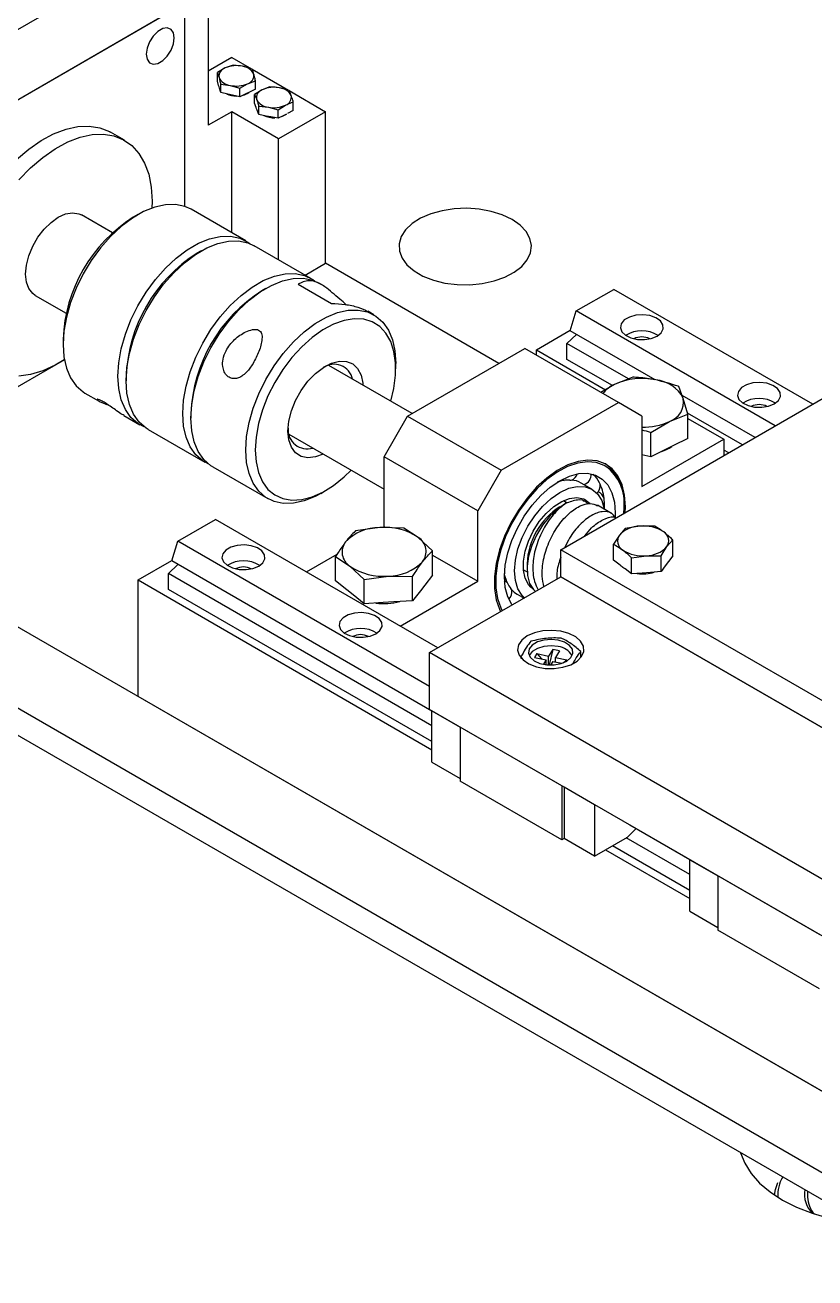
# Model space of a CAD drawing. Header units: millimetres. Extents: x 0 to 4412, y -498 to 1086.
# Drawn here: x 748.38 to 772.22, y 141.51 to 179.3 of the extents above; entities that cross this region are included whole.
import ezdxf

# ---------------------------------------------------------------- set-up
doc = ezdxf.new("R2010")
doc.units = ezdxf.units.MM
doc.header["$LTSCALE"] = 1.8

msp = doc.modelspace()

# ---------------------------------------------------------------- linework, layer by layer
at = {"color": 7, "linetype": 'Continuous', "lineweight": 30}
for p, q in [((744.0137, 176.7728), (753.9132, 182.4877)), ((753.9132, 182.4877), (753.9132, 176.282)), ((753.2061, 179.9565), (744.7208, 175.058)), ((753.2061, 173.8313), (753.2061, 179.9565)), ((752.6404, 179.6299), (745.2865, 175.3846)), ((753.2061, 173.8313), (753.2061, 179.3032)), ((754.6203, 178.323), (753.9132, 177.9148)), ((754.4243, 178.0094), (754.1868, 177.8725)), ((754.6618, 178.0974), (754.4243, 178.0094)), ((754.6203, 178.323), (755.2175, 177.9782)), ((754.9492, 178.0594), (754.6618, 178.0974)), ((755.2367, 177.9724), (754.9492, 178.0594)), ((754.1868, 177.6153), (754.1868, 177.8725)), ((755.0992, 177.5345), (755.3366, 177.6225)), ((755.2346, 177.9684), (756.3294, 177.3364)), ((755.3366, 177.3653), (755.3366, 177.6225)), ((754.2249, 177.4819), (754.1868, 177.6153)), ((754.2868, 177.2653), (754.2487, 177.3987)), ((754.2868, 177.2653), (754.2868, 177.5226)), ((754.2868, 177.5226), (754.5742, 177.4846)), ((754.5058, 177.2177), (754.2868, 177.2653)), ((754.5742, 177.4846), (754.8617, 177.3976)), ((754.8617, 177.3976), (755.0992, 177.5345)), ((754.8617, 177.1404), (754.8617, 177.3976)), ((755.1557, 177.2796), (755.0426, 177.2261)), ((755.0849, 177.2384), (755.1407, 177.2706)), ((755.3366, 177.3653), (755.1557, 177.2796)), ((755.5394, 177.3483), (755.31, 177.2059)), ((755.7689, 177.4417), (755.5394, 177.3483)), ((756.0604, 177.4104), (755.7689, 177.4417)), ((756.352, 177.3302), (756.0604, 177.4104)), ((756.3491, 177.325), (757.4487, 176.6902)), ((754.6427, 177.188), (754.5058, 177.2177)), ((754.8617, 177.1404), (754.6427, 177.188)), ((755.0426, 177.2261), (754.8617, 177.1404)), ((755.31, 176.9487), (755.31, 177.2059)), ((755.3573, 176.8164), (755.31, 176.9487)), ((756.0173, 176.7471), (756.2468, 176.8894)), ((756.2468, 176.8894), (756.4762, 176.9829)), ((756.4762, 176.7256), (756.4762, 176.9829)), ((754.6203, 176.6902), (753.9132, 176.282)), ((754.6203, 173.0373), (754.6203, 176.6902)), ((756.0345, 175.8738), (754.6203, 176.6902)), ((755.4342, 176.6014), (755.3869, 176.7337)), ((755.4342, 176.6014), (755.4342, 176.8586)), ((755.4342, 176.8586), (755.7258, 176.8273)), ((755.6564, 176.5589), (755.4342, 176.6014)), ((755.7952, 176.5323), (755.6564, 176.5589)), ((755.7258, 176.8273), (756.0173, 176.7471)), ((756.0173, 176.4898), (755.7952, 176.5323)), ((756.0173, 176.4898), (756.0173, 176.7471)), ((756.1922, 176.5797), (756.0173, 176.4898)), ((757.4487, 176.6902), (756.0345, 175.8738)), ((756.2701, 176.6197), (756.1922, 176.5797)), ((756.2163, 176.5853), (756.2714, 176.6171)), ((756.4762, 176.7256), (756.3014, 176.6358)), ((757.4487, 172.1176), (757.4487, 176.6902)), ((751.3876, 175.8273), (750.9633, 176.0722)), ((756.0345, 172.2209), (756.0345, 175.8738)), ((752.2161, 173.9959), (752.2104, 173.7846)), ((751.0236, 173.0352), (750.0877, 173.5756)), ((751.7915, 173.5879), (751.6501, 173.5063)), ((755.0487, 172.79), (753.3918, 173.7465)), ((753.695, 172.489), (753.5717, 172.4178)), ((757.0037, 171.6614), (755.2953, 172.6477)), ((724.9218, 172.1172), (809.6332, 123.2143)), ((756.8312, 171.761), (757.4487, 172.1176)), ((762.6803, 169.0974), (757.4487, 172.1176)), ((724.9218, 171.3006), (809.7746, 122.3161)), ((755.65, 171.3604), (755.5268, 171.2892)), ((756.6235, 171.4844), (757.6291, 170.9039)), ((757.3268, 171.4749), (757.2503, 171.5191)), ((765.0148, 170.6787), (766.1462, 171.3318)), ((772.1507, 167.8654), (766.1462, 171.3318)), ((748.6878, 171.1506), (749.6238, 170.6103)), ((758.9072, 170.5626), (758.7217, 170.6696)), ((764.8309, 170.0826), (765.0148, 170.6787)), ((771.0194, 167.2123), (765.0148, 170.6787)), ((763.8127, 169.5056), (764.835, 170.0958)), ((767.3958, 168.602), (764.8309, 170.0826)), ((749.5291, 169.8322), (749.5291, 169.6689)), ((764.7319, 169.6989), (765.0183, 169.9744)), ((766.5867, 168.6281), (764.7319, 169.6989)), ((764.7319, 169.2199), (764.7319, 169.6989)), ((759.9236, 167.506), (763.4591, 169.547)), ((766.2876, 167.9142), (763.4591, 169.547)), ((763.8127, 169.5056), (765.8974, 168.3021)), ((763.8127, 169.3429), (763.8127, 169.5056)), ((749.5694, 169.2017), (744.7208, 166.4027)), ((760.0626, 167.5862), (757.5467, 169.0386)), ((759.5701, 168.9342), (759.5701, 169.0975)), ((766.1052, 168.4271), (764.7319, 169.2199)), ((751.4327, 168.7124), (751.4327, 168.5701)), ((766.7216, 168.681), (766.1645, 168.4628)), ((750.192, 168.2038), (750.6229, 167.9551)), ((766.1645, 168.4628), (765.7594, 168.2191)), ((768.2455, 168.0422), (768.109, 168.4006)), ((762.752, 165.8732), (766.2876, 167.9142)), ((764.5491, 163.4771), (772.4687, 168.049)), ((766.9947, 167.5059), (766.2876, 167.9142)), ((770.4112, 166.8612), (768.2117, 168.131)), ((768.3821, 167.5668), (768.2455, 168.0422)), ((751.3681, 167.5249), (751.8489, 167.2473)), ((753.3877, 167.5838), (753.3877, 167.4415)), ((759.2165, 166.2812), (759.9236, 167.506)), ((759.9236, 167.506), (762.752, 165.8732)), ((766.9947, 167.5059), (766.9947, 165.3828)), ((767.8249, 167.3486), (768.3821, 167.5668)), ((770.0293, 166.6408), (768.3735, 167.5967)), ((768.3821, 166.8333), (768.3821, 167.5668)), ((768.3821, 167.4394), (769.4696, 166.8116)), ((752.0955, 167.105), (753.8039, 166.1187)), ((767.2678, 167.0134), (767.8249, 167.3486)), ((756.3468, 166.9601), (759.2165, 165.3034)), ((766.9947, 165.3828), (769.4696, 166.8116)), ((767.2678, 166.2798), (767.2678, 167.0134)), ((768.3821, 166.8333), (767.9461, 166.6168)), ((769.4696, 166.8116), (769.4696, 166.3176)), ((762.0449, 164.6484), (759.2165, 166.2812)), ((759.2165, 164.1582), (759.2165, 166.2812)), ((767.2678, 166.2798), (766.9947, 166.335)), ((767.7037, 166.4964), (767.2678, 166.2798)), ((767.9461, 166.6168), (767.7037, 166.4964)), ((767.8172, 166.541), (767.8998, 166.5887)), ((769.6144, 166.4013), (769.4696, 166.4849)), ((754.0505, 165.9764), (755.7074, 165.0198)), ((740.4782, 165.5863), (809.7746, 125.5823)), ((762.752, 165.8732), (762.0449, 164.6484)), ((764.4443, 165.5119), (764.4768, 165.5346)), ((764.8235, 165.5802), (764.866, 165.5782)), ((757.3077, 165.1785), (757.4491, 165.2601)), ((765.4864, 165.3019), (765.1608, 165.4898)), ((765.7373, 165.4542), (765.7158, 165.4983)), ((764.7423, 164.8847), (764.6273, 164.9511)), ((765.2503, 164.937), (765.2273, 164.9511)), ((766.083, 164.5726), (765.6586, 164.8176)), ((765.8386, 164.8047), (765.8641, 164.9098)), ((765.864, 164.9082), (765.8596, 164.9672)), ((752.994, 163.7392), (754.1253, 164.3923)), ((760.8371, 160.5177), (754.1253, 164.3923)), ((762.0449, 162.5254), (762.0449, 164.6484)), ((766.1933, 164.5936), (766.1895, 164.4618)), ((766.4519, 164.5755), (766.4573, 164.746)), ((759.0854, 164.1464), (758.3543, 164.0442)), ((759.8165, 164.1316), (759.0854, 164.1464)), ((760.2475, 163.8465), (759.8165, 164.1316)), ((766.4899, 164.1209), (766.3161, 163.9175)), ((766.9355, 164.1893), (766.4899, 164.1209)), ((767.3811, 164.1862), (766.9355, 164.1893)), ((752.8101, 163.1432), (752.994, 163.7392)), ((760.5893, 159.3545), (752.994, 163.7392)), ((760.6786, 163.4443), (760.2475, 163.8465)), ((766.3161, 163.9175), (766.1423, 163.6427)), ((766.1423, 163.164), (766.1423, 163.6427)), ((767.7509, 163.57), (767.9247, 163.7733)), ((767.9247, 163.2947), (767.9247, 163.7733)), ((756.8737, 162.8058), (757.7972, 163.3389)), ((757.7544, 162.536), (757.7544, 163.2695)), ((757.7544, 163.2695), (758.1855, 162.9844)), ((760.6786, 162.7108), (760.6786, 163.4443)), ((760.6786, 163.3142), (762.0449, 162.5254)), ((812.9111, 135.5583), (764.5491, 163.4771)), ((764.5491, 162.6606), (764.5491, 163.4771)), ((766.6859, 163.2298), (767.1315, 163.2982)), ((767.1315, 163.2982), (767.5771, 163.2951)), ((767.5771, 163.2951), (767.7509, 163.57)), ((767.5771, 162.8164), (767.5771, 163.2951)), ((767.9247, 163.2947), (767.7993, 163.1222)), ((740.4782, 163.1367), (809.7746, 123.1327)), ((751.7919, 162.5661), (752.8142, 163.1563)), ((752.7111, 162.7594), (752.9975, 163.035)), ((760.66, 158.6115), (752.8101, 163.1432)), ((758.1855, 162.9844), (758.6165, 162.5822)), ((763.5299, 163.056), (763.5299, 162.8928)), ((766.3384, 163.0151), (766.1423, 163.164)), ((766.4782, 162.9066), (766.4909, 162.8993)), ((766.6859, 162.7511), (766.4898, 162.9)), ((766.6859, 162.7511), (766.6859, 163.2298)), ((767.7025, 162.9889), (767.5771, 162.8164)), ((767.7993, 163.1222), (767.7025, 162.9889)), ((751.7919, 162.5661), (760.66, 157.4467)), ((751.7919, 159.055), (751.7919, 162.5661)), ((760.66, 158.1706), (752.7111, 162.7594)), ((752.7111, 162.2804), (752.7111, 162.7594)), ((758.0917, 162.2671), (757.7544, 162.536)), ((758.6165, 162.5822), (759.3476, 162.6845)), ((758.6165, 161.8487), (758.6165, 162.5822)), ((759.3476, 162.6845), (760.0787, 162.6696)), ((759.7021, 161.1729), (762.0449, 162.5254)), ((760.0787, 161.9361), (760.0787, 162.6696)), ((760.6786, 162.7108), (760.4439, 162.4077)), ((760.5893, 160.3746), (764.5491, 162.6606)), ((762.8751, 162.6395), (762.8633, 162.6867)), ((763.4274, 162.8726), (763.5321, 162.8121)), ((812.9111, 134.7418), (764.5491, 162.6606)), ((764.5491, 162.6606), (777.2346, 155.3374)), ((767.0074, 162.7747), (766.6859, 162.7511)), ((767.2557, 162.7929), (767.0074, 162.7747)), ((767.5771, 162.8164), (767.2557, 162.7929)), ((760.66, 157.6916), (752.7111, 162.2804)), ((758.2792, 162.1176), (758.0917, 162.2671)), ((760.3134, 162.2392), (760.0787, 161.9361)), ((760.4439, 162.4077), (760.3134, 162.2392)), ((763.0631, 162.2759), (763.0367, 162.3073)), ((763.2276, 162.1411), (763.4385, 162.0194)), ((763.6999, 162.302), (763.6413, 162.35)), ((758.6165, 161.8487), (758.2792, 162.1176)), ((759.1886, 161.8829), (758.6165, 161.8487)), ((759.5066, 161.9019), (759.1886, 161.8829)), ((760.0787, 161.9361), (759.5066, 161.9019)), ((763.4156, 162.0062), (763.4129, 162.0342)), ((760.5893, 158.6599), (760.5893, 160.3746)), ((773.2748, 153.0515), (760.5893, 160.3746)), ((763.8304, 160.344), (763.7564, 160.2254)), ((763.8304, 160.344), (764.1793, 160.2716)), ((763.8304, 160.344), (763.9661, 160.1818)), ((764.3048, 160.473), (764.1793, 160.2716)), ((764.1793, 160.002), (764.1793, 160.2716)), ((764.3048, 160.473), (764.1963, 160.0011)), ((764.5103, 160.4303), (764.3048, 160.473)), ((764.5103, 160.4303), (764.3848, 160.2289)), ((765.1542, 160.2281), (765.1542, 160.406)), ((763.3359, 160.2169), (763.3892, 160.1872)), ((763.7564, 160.2254), (764.1054, 160.1529)), ((764.1054, 160.1529), (764.0236, 160.0218)), ((764.1054, 160.0086), (764.1054, 160.1529)), ((764.1054, 160.0155), (764.1118, 160.0078)), ((764.3109, 160.1103), (764.2422, 160.0001)), ((764.3109, 160.1103), (764.5845, 160.0534)), ((764.3848, 160.2289), (764.7337, 160.1564)), ((764.3848, 160.0949), (764.3848, 160.2289)), ((764.6162, 160.0649), (764.7337, 160.1564)), ((764.7005, 160.1032), (764.7337, 160.1564)), ((808.3604, 126.3987), (751.7919, 159.055)), ((773.2748, 151.3367), (760.5893, 158.6599)), ((760.66, 157.0676), (760.66, 158.6191)), ((760.66, 158.6191), (761.5086, 158.1292)), ((760.66, 158.6191), (760.6601, 158.6191)), ((764.5774, 156.3576), (761.5086, 158.1292)), ((761.5086, 158.1292), (761.5086, 156.4962)), ((760.66, 157.0676), (761.5086, 156.5778)), ((764.5774, 154.7246), (761.5086, 156.4962)), ((764.5774, 156.3576), (764.5774, 154.7246)), ((765.5674, 155.7861), (764.6481, 156.3168)), ((764.6481, 156.3168), (764.6481, 156.3168)), ((764.6481, 156.3168), (764.6481, 154.7654)), ((765.5674, 155.7861), (765.5674, 154.2347)), ((765.5674, 155.7861), (765.5674, 155.7861)), ((766.5573, 154.8062), (766.8177, 155.0568)), ((768.4382, 154.1213), (766.6311, 155.1645)), ((764.6481, 154.7654), (764.5774, 154.7246)), ((765.5674, 154.2347), (764.6481, 154.7654)), ((765.5674, 154.2347), (766.5573, 154.8062)), ((768.4382, 153.6803), (766.5226, 154.7862)), ((765.8956, 154.4242), (768.4382, 152.9564)), ((768.4382, 153.2013), (766.1078, 154.5467)), ((768.4382, 154.1288), (769.2867, 153.639)), ((768.4382, 154.1288), (768.4382, 154.1288)), ((768.4382, 152.5774), (768.4382, 154.1288)), ((772.3556, 151.8674), (769.2867, 153.639)), ((769.2867, 153.639), (769.2867, 152.0059)), ((768.4382, 152.5774), (769.2867, 152.0876)), ((772.3556, 150.2343), (769.2867, 152.0059)), ((771.995, 144.1258), (771.995, 143.9496))]:
    msp.add_line(p, q, dxfattribs=at)
at = {"color": 7, "linetype": 'Continuous', "lineweight": 30, "flags": 128}
for points in [[(752.0392, 178.4253), (752.0648, 178.2725), (752.1385, 178.1676), (752.2513, 178.1234), (752.3898, 178.1452), (752.5371, 178.2302), (752.6756, 178.3684), (752.7885, 178.5429), (752.8621, 178.7328), (752.8877, 178.9151), (752.8621, 179.0679), (752.7885, 179.1727), (752.6756, 179.2169), (752.5371, 179.1952), (752.3898, 179.1101), (752.2513, 178.972), (752.1385, 178.7975), (752.0648, 178.6076), (752.0392, 178.4253)], [(754.9616, 177.1877), (755.003, 177.2009), (755.0849, 177.2384)], [(756.1212, 176.5432), (756.1498, 176.5535), (756.2163, 176.5853)], [(748.1255, 175.2438), (748.493, 175.5571), (748.8689, 175.8178), (749.2466, 176.0212), (749.6191, 176.1637), (749.98, 176.2428), (750.3227, 176.257), (750.6412, 176.2061), (750.9298, 176.0909), (750.9633, 176.0722)], [(748.1971, 174.6385), (748.5497, 174.9988), (748.9173, 175.3122), (749.2932, 175.5729), (749.6708, 175.7763), (750.0434, 175.9188), (750.4043, 175.9979), (750.747, 176.012), (751.0655, 175.9611), (751.354, 175.846), (751.6075, 175.6687), (751.8213, 175.4325), (751.9917, 175.1414), (752.1157, 174.8008), (752.1909, 174.4167), (752.2161, 173.9959), (752.2161, 173.9959)], [(753.3918, 173.7465), (753.2027, 173.8325), (752.9233, 173.8912), (752.6186, 173.8847), (752.2954, 173.8133), (751.961, 173.6784), (751.6228, 173.4832), (751.2884, 173.2319), (750.9652, 172.9303), (750.6605, 172.5849), (750.3811, 172.2036), (750.1332, 171.7949), (749.9223, 171.3678), (749.7532, 170.932), (749.6297, 170.4971), (749.5544, 170.073), (749.5291, 169.6689), (749.5544, 169.2941), (749.6297, 168.9568), (749.7532, 168.6646), (749.9223, 168.424), (750.1332, 168.2404), (750.192, 168.2038)], [(748.6878, 171.1506), (748.6137, 171.2035), (748.4958, 171.3522), (748.4226, 171.5516), (748.3978, 171.7916), (748.4226, 172.0603), (748.4958, 172.3442), (748.6137, 172.629), (748.7705, 172.9005), (748.9582, 173.1451), (749.1674, 173.3504), (749.3877, 173.5062), (749.608, 173.6047), (749.8172, 173.641), (750.0049, 173.6132), (750.0877, 173.5756)], [(763.0773, 173.4388), (762.7841, 173.5785), (762.4504, 173.6837), (762.0882, 173.7505), (761.7107, 173.7766), (761.3314, 173.7609), (760.9642, 173.7041), (760.6222, 173.6082), (760.3178, 173.4767), (760.062, 173.3143), (759.8641, 173.1268), (759.7312, 172.9212), (759.6682, 172.7047), (759.6772, 172.4853), (759.7581, 172.2708), (759.9077, 172.069), (760.1209, 171.8872), (760.3897, 171.732), (760.7046, 171.609), (761.0541, 171.5226), (761.4257, 171.4759), (761.8058, 171.4707), (762.1807, 171.5071), (762.537, 171.5838), (762.8617, 171.6981), (763.143, 171.8457), (763.3709, 172.0214), (763.537, 172.2189), (763.6354, 172.4309), (763.6625, 172.6498), (763.6174, 172.8678), (763.5016, 173.0769), (763.3194, 173.2695), (763.0773, 173.4388)], [(751.977, 167.1844), (751.7901, 167.2839), (751.5792, 167.4675), (751.4101, 167.7081), (751.2866, 168.0003), (751.2113, 168.3376), (751.186, 168.7124), (751.2113, 169.1165), (751.2866, 169.5406), (751.4101, 169.9755), (751.5792, 170.4113), (751.7901, 170.8384), (752.038, 171.2471), (752.3174, 171.6284), (752.6221, 171.9738), (752.9453, 172.2754), (753.2797, 172.5267), (753.6179, 172.7219), (753.9523, 172.8568), (754.2755, 172.9282), (754.5802, 172.9347), (754.8596, 172.876), (755.1075, 172.7535), (755.1672, 172.7106)], [(752.0955, 167.105), (752.0367, 167.1415), (751.8258, 167.3251), (751.6567, 167.5657), (751.5332, 167.8579), (751.4579, 168.1952), (751.4327, 168.5701), (751.4579, 168.9741), (751.5332, 169.3983), (751.6567, 169.8331), (751.8258, 170.269), (752.0367, 170.696), (752.2846, 171.1048), (752.564, 171.4861), (752.8687, 171.8314), (753.1919, 172.1331), (753.5263, 172.3843), (753.8645, 172.5796), (754.1989, 172.7144), (754.5221, 172.7859), (754.8268, 172.7923), (755.1062, 172.7336), (755.2953, 172.6477)], [(753.932, 166.0558), (753.7451, 166.1553), (753.5342, 166.3389), (753.3651, 166.5795), (753.2416, 166.8717), (753.1663, 167.209), (753.1411, 167.5838), (753.1663, 167.9878), (753.2416, 168.412), (753.3651, 168.8469), (753.5342, 169.2827), (753.7451, 169.7098), (753.993, 170.1185), (754.2724, 170.4998), (754.5771, 170.8452), (754.9003, 171.1468), (755.2347, 171.3981), (755.5729, 171.5933), (755.9073, 171.7282), (756.2305, 171.7996), (756.5352, 171.8061), (756.8146, 171.7474), (757.0625, 171.6249), (757.1222, 171.582)], [(754.0505, 165.9764), (753.9917, 166.0129), (753.7808, 166.1965), (753.6118, 166.4371), (753.4882, 166.7293), (753.4129, 167.0666), (753.3877, 167.4415), (753.4129, 167.8455), (753.4882, 168.2697), (753.6118, 168.7045), (753.7808, 169.1404), (753.9917, 169.5674), (754.2396, 169.9761), (754.519, 170.3574), (754.8237, 170.7028), (755.1469, 171.0045), (755.4813, 171.2557), (755.8195, 171.451), (756.1539, 171.5858), (756.4771, 171.6572), (756.7818, 171.6637), (757.0612, 171.605), (757.2503, 171.5191)], [(755.0446, 166.4849), (755.0698, 166.889), (755.1451, 167.3132), (755.2687, 167.748), (755.4378, 168.1838), (755.6486, 168.6109), (755.8965, 169.0196), (756.1759, 169.4009), (756.4806, 169.7463), (756.8038, 170.048), (757.1382, 170.2992), (757.4764, 170.4944), (757.8108, 170.6293), (758.134, 170.7007), (758.4387, 170.7072), (758.7181, 170.6485), (758.966, 170.526), (759.1769, 170.3424), (759.346, 170.1018), (759.4695, 169.8096), (759.5448, 169.4723), (759.5701, 169.0975)], [(759.4236, 167.9551), (759.5143, 168.3438), (759.5638, 168.7431), (759.5638, 169.1181), (759.5143, 169.4601), (759.4163, 169.7611), (759.2722, 170.014), (759.0853, 170.2129), (758.8601, 170.3531), (758.6018, 170.4313), (758.3165, 170.4458), (758.0108, 170.3961), (757.692, 170.2835), (757.3675, 170.1105), (757.0449, 169.8812), (756.7317, 169.6011), (756.4353, 169.2766), (756.1627, 168.9153), (755.9203, 168.5258), (755.7136, 168.1172), (755.5477, 167.6991), (755.4263, 167.2811), (755.3523, 166.8732), (755.3274, 166.4849), (755.3274, 166.4849)], [(767.4543, 169.9235), (767.5786, 170.024), (767.6397, 170.1424), (767.6308, 170.2659), (767.5531, 170.3809), (767.4148, 170.4752), (767.231, 170.5384), (767.0215, 170.5638), (766.8092, 170.5485), (766.617, 170.4942), (766.4657, 170.4069), (766.3717, 170.2959), (766.3452, 170.1733), (766.3891, 170.0524), (766.4987, 169.9463), (766.662, 169.8665), (766.8613, 169.8216), (767.0751, 169.8165), (767.2802, 169.8517), (767.4543, 169.9235)], [(749.5683, 169.2078), (749.2932, 169.0442), (748.9173, 168.8708), (748.5497, 168.7598), (748.1971, 168.7131)], [(756.3174, 167.0564), (756.3438, 167.3526), (756.4219, 167.6654), (756.5481, 167.9802), (756.7163, 168.2825), (756.9188, 168.5579), (757.1461, 168.7937), (757.3875, 168.9787), (757.6318, 169.1045), (757.8675, 169.165), (758.0836, 169.1574), (758.2701, 169.0822), (758.4182, 168.9427), (758.5209, 168.7457), (758.5735, 168.5001), (758.5779, 168.4433)], [(770.9898, 167.8825), (771.1142, 167.983), (771.1752, 168.1014), (771.1664, 168.2248), (771.0886, 168.3399), (770.9503, 168.4342), (770.7665, 168.4974), (770.5571, 168.5227), (770.3447, 168.5075), (770.1525, 168.4532), (770.0012, 168.3659), (769.9072, 168.2549), (769.8808, 168.1323), (769.9247, 168.0114), (770.0342, 167.9053), (770.1975, 167.8255), (770.3968, 167.7806), (770.6106, 167.7755), (770.8157, 167.8107), (770.9898, 167.8825)], [(757.378, 166.3648), (757.1461, 166.276), (756.9188, 166.2494), (756.7163, 166.291), (756.5481, 166.399), (756.4219, 166.5682), (756.3438, 166.7909), (756.3174, 167.0564)], [(757.3077, 165.1785), (757.1382, 165.088), (756.8038, 164.9531), (756.4806, 164.8817), (756.1759, 164.8752), (755.8965, 164.9339), (755.6486, 165.0564), (755.4378, 165.24), (755.2687, 165.4806), (755.1451, 165.7728), (755.0698, 166.1101), (755.0446, 166.4849)], [(755.3274, 166.4849), (755.3523, 166.1254), (755.4263, 165.8029), (755.5477, 165.5252), (755.7136, 165.2986), (755.9203, 165.1286), (756.1627, 165.019), (756.4353, 164.9725), (756.7317, 164.9902), (757.0449, 165.0716), (757.3675, 165.2148), (757.692, 165.4165), (758.0108, 165.672), (758.2237, 165.8766)], [(767.5837, 166.4367), (767.7156, 166.4888), (767.8172, 166.541)], [(766.4944, 164.6001), (766.4997, 164.7705), (766.4741, 165.1224), (766.3978, 165.4357), (766.2729, 165.7021), (766.1026, 165.9147), (765.8913, 166.0682), (765.6445, 166.1584), (765.3686, 166.1831), (765.0706, 166.1416), (764.7585, 166.0349), (764.4401, 165.866), (764.1238, 165.639), (763.8177, 165.36), (763.5299, 165.036), (763.2676, 164.6756), (763.0378, 164.2881), (762.8464, 163.8834), (762.6983, 163.4722), (762.5974, 163.0649), (762.5463, 162.6722), (762.5463, 162.3043), (762.5974, 161.9706), (762.6983, 161.6799), (762.7326, 161.6119)], [(765.909, 165.989), (765.8619, 166.0159), (765.6204, 166.1042), (765.3504, 166.1283), (765.0588, 166.0877), (764.7533, 165.9833), (764.4418, 165.818), (764.1323, 165.5959), (763.8328, 165.3228), (763.5511, 165.0059), (763.2945, 164.6532), (763.0696, 164.2739), (762.8823, 163.878), (762.7374, 163.4755), (762.6386, 163.077), (762.5886, 162.6927), (762.5886, 162.3326), (762.6386, 162.0061), (762.7374, 161.7216), (762.7797, 161.6391)], [(763.0794, 161.8122), (763.0705, 161.8246), (762.9472, 162.0588), (762.8717, 162.3405), (762.8463, 162.6614), (762.8717, 163.0117), (762.9472, 163.3806), (763.0705, 163.7571), (763.2378, 164.1296), (763.4441, 164.4869), (763.6831, 164.8181), (763.9474, 165.113), (764.2292, 165.3629), (764.5198, 165.56), (764.8104, 165.6984), (765.0922, 165.7739), (765.3565, 165.7841), (765.5955, 165.7289), (765.8018, 165.6098), (765.9691, 165.4304), (766.0924, 165.1963), (766.1679, 164.9145), (766.1933, 164.5936), (766.1933, 164.5936)], [(764.5831, 165.5951), (764.6269, 165.5735), (764.6465, 165.5663)], [(765.5718, 165.708), (765.5151, 165.732), (765.4683, 165.7431)], [(763.4507, 162.0265), (763.3831, 162.0943), (763.2568, 162.2943), (763.179, 162.5455), (763.1527, 162.8383), (763.179, 163.1615), (763.2568, 163.5025), (763.3831, 163.8484), (763.5531, 164.1857), (763.7603, 164.5017), (763.9966, 164.784), (764.2531, 165.0219), (764.5198, 165.2062), (764.7865, 165.3298), (765.043, 165.388), (765.2793, 165.3786), (765.4865, 165.3018), (765.6565, 165.1608), (765.7828, 164.9608), (765.8606, 164.7095), (765.8624, 164.6999)], [(763.6413, 162.35), (763.5746, 162.4252), (763.4745, 162.6173), (763.4232, 162.8567), (763.4232, 163.1322), (763.4745, 163.4308), (763.5746, 163.7386), (763.719, 164.0412), (763.9008, 164.3245), (764.1115, 164.5751), (764.3413, 164.7815), (764.5795, 164.9339), (764.8149, 165.0253), (765.0365, 165.0512), (765.2339, 165.0106), (765.2593, 164.9996)], [(764.6926, 164.8699), (764.4459, 164.7042), (764.2096, 164.483), (763.9949, 164.217), (763.812, 163.9189), (763.6698, 163.603), (763.575, 163.2843), (763.5322, 162.9781), (763.5434, 162.6991), (763.6081, 162.4606), (763.7231, 162.274), (763.7809, 162.2171)], [(765.2593, 164.9996), (765.398, 164.9053), (765.4232, 164.8799)], [(755.4335, 162.984), (755.5578, 163.0846), (755.6189, 163.203), (755.61, 163.3264), (755.5322, 163.4415), (755.394, 163.5357), (755.2101, 163.5989), (755.0007, 163.6243), (754.7884, 163.609), (754.5962, 163.5548), (754.4449, 163.4674), (754.3509, 163.3564), (754.3244, 163.2339), (754.3683, 163.113), (754.4779, 163.0069), (754.6411, 162.927), (754.8405, 162.8821), (755.0543, 162.877), (755.2593, 162.9123), (755.4335, 162.984)], [(762.8633, 162.6867), (762.8526, 162.7375), (762.8485, 162.7608)], [(762.8518, 162.5083), (762.8594, 162.5287), (762.876, 162.6387)], [(762.9266, 162.4925), (762.8836, 162.5156), (762.8583, 162.5255)], [(758.969, 160.943), (759.0934, 161.0436), (759.1544, 161.1619), (759.1456, 161.2854), (759.0678, 161.4004), (758.9295, 161.4947), (758.7457, 161.5579), (758.5363, 161.5833), (758.3239, 161.568), (758.1317, 161.5137), (757.9804, 161.4264), (757.8864, 161.3154), (757.86, 161.1929), (757.9039, 161.072), (758.0134, 160.9658), (758.1767, 160.886), (758.376, 160.8411), (758.5898, 160.836), (758.7949, 160.8712), (758.969, 160.943)], [(763.538, 160.8767), (763.3734, 160.7515), (763.2735, 160.6052), (763.2457, 160.4488), (763.2919, 160.2939), (763.4089, 160.1519), (763.5879, 160.0334), (763.8156, 159.9472), (764.0752, 159.8996), (764.3473, 159.8943), (764.6119, 159.9315), (764.8493, 160.0085), (765.0419, 160.1197), (765.1753, 160.2568), (765.2398, 160.4095), (765.2305, 160.5666), (765.1481, 160.7165), (764.9988, 160.8479), (764.7935, 160.9513), (764.5476, 161.0188), (764.2792, 161.0455), (764.0083, 161.0294), (763.755, 160.9717), (763.538, 160.8767)], [(764.4719, 160.7508), (764.2549, 160.7736), (764.0368, 160.7545), (763.8413, 160.6956), (763.6896, 160.6032), (763.5981, 160.4873), (763.5766, 160.3606), (763.6276, 160.2367), (763.7455, 160.1291), (763.9176, 160.0494), (764.1251, 160.0063), (764.3456, 160.0045), (764.5553, 160.0441), (764.7313, 160.1208), (764.8546, 160.2263), (764.9119, 160.3493), (764.8969, 160.4763), (764.8113, 160.5937), (764.6643, 160.6886), (764.4719, 160.7508)], [(764.4719, 160.5549), (764.2549, 160.5777), (764.0368, 160.5585), (763.8413, 160.4996), (763.6896, 160.4072), (763.5981, 160.2913), (763.5969, 160.2889)], [(769.9743, 145.2924), (769.9747, 145.2908), (770.098, 144.9725), (770.2894, 144.6655), (770.546, 144.3748), (770.8636, 144.105), (771.2373, 143.8603), (771.6612, 143.6446), (772.1286, 143.4612), (772.6321, 143.3131), (773.1638, 143.2026), (773.7153, 143.1314), (773.7181, 143.1312)], [(770.9969, 144.0105), (771.022, 144.1811), (771.0959, 144.3948)]]:
    msp.add_lwpolyline(points, dxfattribs=at)
at = {"color": 7, "linetype": 'Continuous', "lineweight": 30}
for centre, radius, start, end in [((754.4961, 177.7577), 0.2617, 105.91682, 187.84775), ((754.7634, 177.2289), 0.851, 77.39092, 113.48557), ((754.9067, 177.6405), 0.4211, 25.53222, 84.20035), ((754.6168, 177.9035), 0.4211, 205.53222, 264.20035), ((755.0274, 177.7862), 0.2617, 285.91682, 7.84775), ((754.76, 178.315), 0.851, 257.39092, 293.48557), ((755.6153, 177.1109), 0.2492, 107.7349, 192.55749), ((755.8942, 176.5883), 0.8387, 78.57031, 115.02659), ((756.0229, 176.9651), 0.4468, 28.88296, 85.17729), ((754.7493, 177.8293), 0.6684, 244.52053, 271.44835), ((755.7633, 177.2726), 0.4468, 208.88296, 265.17729), ((755.892, 177.6494), 0.8387, 258.57031, 295.02659), ((756.1709, 177.1268), 0.2492, 287.7349, 12.55749), ((755.884, 177.1882), 0.6807, 244.69924, 273.03119), ((754.1049, 169.6399), 4.5798, 122.41167, 177.5937), ((756.0475, 168.5185), 4.6189, 122.41167, 177.5937), ((758.0025, 167.3899), 4.6189, 122.41167, 177.5937), ((766.9947, 169.1316), 0.9499, 58.77814, 121.22186), ((766.9947, 169.3719), 0.5243, 63.09489, 116.90511), ((757.7015, 168.4891), 0.5818, 13.23501, 124.07732), ((766.9981, 166.6229), 2.0199, 78.08126, 114.3765), ((767.3202, 167.5605), 1.0432, 27.5043, 84.77161), ((766.5438, 167.6325), 0.9128, 114.55796, 142.71451), ((767.6475, 167.9305), 0.6083, 286.95176, 10.58221), ((770.5302, 167.0905), 0.9499, 58.77814, 121.22186), ((770.5302, 167.3309), 0.5243, 63.09489, 116.90511), ((756.9001, 167.1009), 0.5818, 175.9292, 286.76922), ((767.0203, 169.0786), 1.908, 269.23154, 294.94353), ((765.0287, 164.9237), 1.4344, 354.85046, 52.67925), ((765.096, 164.888), 1.3687, 354.0448, 53.55605), ((764.8176, 164.5268), 1.0534, 89.67503, 110.82803), ((764.8219, 164.8948), 0.6848, 60.33255, 86.30347), ((764.7484, 165.8749), 0.325, 293.60985, 340.6942), ((765.1433, 165.748), 0.325, 288.62702, 3.41012), ((764.878, 165.076), 0.9383, 26.74705, 46.06214), ((765.4171, 165.4222), 0.325, 312.5134, 4.12284), ((765.5399, 164.9329), 0.325, 14.2895, 65.00333), ((764.3788, 164.8542), 1.4851, 4.36097, 23.82814), ((765.6654, 162.9662), 2.1375, 122.41507, 177.59031), ((763.6753, 164.7803), 2.1924, 357.84226, 3.34543), ((759.0768, 162.7183), 1.4282, 89.65594, 135.71932), ((759.2536, 162.3969), 1.7576, 55.5631, 95.49246), ((766.9387, 163.3404), 0.8489, 90.21195, 137.16763), ((767.0517, 163.1013), 1.0942, 56.66945, 96.09617), ((767.4998, 163.7483), 0.308, 324.61857, 60.18946), ((758.4472, 163.4086), 0.4984, 142.00683, 238.32844), ((759.9859, 163.4223), 0.4984, 322.00683, 58.32844), ((766.5672, 163.7392), 0.308, 144.61857, 240.18946), ((767.0153, 164.3862), 1.0942, 236.66945, 276.09617), ((767.1284, 164.1471), 0.8489, 270.21195, 317.16763), ((754.9739, 162.1921), 0.9499, 58.77814, 121.22186), ((754.9739, 162.4324), 0.5243, 63.09489, 116.90511), ((759.1794, 164.434), 1.7576, 235.5631, 275.49246), ((759.3562, 164.1126), 1.4282, 269.65594, 315.71932), ((762.5511, 162.6315), 0.325, 1.26074, 5.68264), ((763.7665, 162.8678), 0.9202, 194.36603, 217.52401), ((767.0337, 163.8764), 1.1266, 261.01044, 287.37375), ((762.7521, 162.2183), 0.325, 314.1419, 8.19714), ((763.5606, 162.7154), 0.6639, 221.45855, 239.89144), ((759.2165, 163.7937), 1.9401, 262.60904, 284.23182), ((758.5094, 160.1511), 0.9499, 58.77814, 121.22186), ((758.5094, 160.3914), 0.5243, 63.09489, 116.90511), ((764.4072, 159.9857), 0.5728, 31.9564, 83.51966), ((772.1436, 144.0239), 1.0476, 149.23689, 184.3874), ((772.7186, 144.0427), 0.8195, 170.7062, 225.84669), ((772.7842, 143.9712), 0.7894, 181.56414, 222.67133)]:
    msp.add_arc(centre, radius, start, end, dxfattribs=at)
for points, knots in [([(754.1868, 177.8725), (754.1873, 177.8713), (754.2038, 177.8287), (754.2205, 177.7746), (754.2368, 177.722)], [0, 0, 0, 0, 0.0269953, 1, 1, 1, 1]), ([(754.2368, 177.722), (754.2493, 177.6755), (754.2661, 177.6132), (754.2826, 177.5409), (754.2868, 177.5226)], [0, 0, 0, 0, 0.7469333, 1, 1, 1, 1]), ([(755.2866, 177.822), (755.2703, 177.8746), (755.2536, 177.9286), (755.2371, 177.9713), (755.2367, 177.9724)], [0, 0, 0, 0, 0.9730048, 1, 1, 1, 1]), ([(755.3366, 177.6225), (755.3324, 177.6408), (755.3159, 177.7131), (755.2992, 177.7754), (755.2866, 177.822)], [0, 0, 0, 0, 0.2530667, 1, 1, 1, 1]), ([(754.2487, 177.3987), (754.2486, 177.399), (754.2407, 177.4211), (754.2328, 177.4518), (754.2249, 177.4819)], [0, 0, 0, 0, 0.0137855, 1, 1, 1, 1]), ([(756.4141, 177.181), (756.3938, 177.2331), (756.373, 177.2868), (756.3525, 177.329), (756.352, 177.3302)], [0, 0, 0, 0, 0.9730048, 1, 1, 1, 1]), ([(755.31, 177.2059), (755.3105, 177.2048), (755.331, 177.1625), (755.3518, 177.1089), (755.3721, 177.0567)], [0, 0, 0, 0, 0.0269953, 1, 1, 1, 1]), ([(755.3721, 177.0567), (755.3877, 177.0105), (755.4085, 176.9487), (755.429, 176.8768), (755.4342, 176.8586)], [0, 0, 0, 0, 0.7469333, 1, 1, 1, 1]), ([(756.4762, 176.9829), (756.471, 177.001), (756.4505, 177.0729), (756.4297, 177.1348), (756.4141, 177.181)], [0, 0, 0, 0, 0.2530667, 1, 1, 1, 1]), ([(755.3869, 176.7337), (755.3867, 176.734), (755.377, 176.756), (755.3671, 176.7864), (755.3573, 176.8164)], [0, 0, 0, 0, 0.0137855, 1, 1, 1, 1]), ([(758.0764, 170.8693), (758.0107, 170.9244), (757.8625, 171.0488), (757.6427, 171.2448), (757.3866, 171.4488), (757.1574, 171.5712), (756.9485, 171.5999), (756.7828, 171.5674), (756.6731, 171.5102), (756.6235, 171.4844)], [0, 0, 0, 0, 0.0955004, 0.2156457, 0.3484023, 0.5555994, 0.7103091, 0.8691711, 1, 1, 1, 1]), ([(757.6291, 170.9039), (757.7694, 170.8985), (758.0536, 170.8876), (758.4464, 170.8004), (758.6293, 170.7117), (758.7206, 170.6674)], [0, 0, 0, 0, 0.3279938, 0.6644118, 1, 1, 1, 1]), ([(755.2621, 169.0948), (755.3257, 169.2161), (755.455, 169.4626), (755.5398, 169.7727), (755.5357, 169.9718), (755.4917, 170.0622), (755.4342, 170.1074), (755.3489, 170.1285), (755.2142, 170.1181), (754.9808, 170.0322), (754.6899, 169.8282), (754.4552, 169.5327), (754.3491, 169.2409), (754.3386, 169.0172), (754.3872, 168.8389), (754.4791, 168.7122), (754.5987, 168.6439), (754.7273, 168.632), (754.8616, 168.6712), (755.0147, 168.7724), (755.1521, 168.9228), (755.2306, 169.0456), (755.2621, 169.0948)], [0, 0, 0, 0, 0.0930267, 0.1890213, 0.2341536, 0.255105, 0.2762358, 0.2949366, 0.3223106, 0.3716753, 0.4639491, 0.560555, 0.6227443, 0.6721848, 0.7129612, 0.7539257, 0.7903753, 0.8251444, 0.8612018, 0.9012419, 0.9603922, 1, 1, 1, 1]), ([(767.4153, 168.5993), (767.2415, 168.628), (767.0087, 168.6664), (766.7796, 168.678), (766.7216, 168.681)], [0, 0, 0, 0, 0.7469333, 1, 1, 1, 1]), ([(768.109, 168.4006), (768.1028, 168.4028), (767.8742, 168.4849), (767.6416, 168.5429), (767.4153, 168.5993)], [0, 0, 0, 0, 0.0269953, 1, 1, 1, 1]), ([(750.5507, 168.013), (750.5604, 168.0012), (750.5834, 167.9734), (750.7064, 167.9062), (750.8399, 167.8642), (750.8884, 167.8489)], [0, 0, 0, 0, 0.3170092, 0.7519309, 1, 1, 1, 1]), ([(751.3694, 167.5272), (751.3514, 167.5368), (751.2883, 167.5702), (751.1603, 167.6601), (750.9954, 167.7771), (750.8417, 167.8827), (750.7126, 167.9605), (750.6212, 168.005), (750.567, 168.0224), (750.5607, 168.0173), (750.5582, 168.0152)], [0, 0, 0, 0, 0.07291, 0.2548934, 0.4031102, 0.5522303, 0.6802117, 0.7982436, 0.91836, 1, 1, 1, 1]), ([(766.9947, 167.0924), (767.08, 167.071), (767.1716, 167.048), (767.2616, 167.0156), (767.2678, 167.0134)], [0, 0, 0, 0, 0.9314569, 1, 1, 1, 1]), ([(764.6926, 164.8699), (764.6077, 164.8054), (764.4076, 164.6532), (764.1137, 164.2808), (763.8635, 163.7935), (763.7117, 163.2696), (763.6937, 162.8349), (763.7495, 162.4971), (763.8274, 162.3475), (763.8689, 162.2679)], [0, 0, 0, 0, 0.1222884, 0.2883166, 0.4543816, 0.6205251, 0.7865844, 0.8864124, 1, 1, 1, 1]), ([(764.0388, 162.366), (764.0177, 162.468), (763.9671, 162.7137), (764.0096, 163.1792), (764.175, 163.6993), (764.4369, 164.1803), (764.7667, 164.5658), (765.1153, 164.8114), (765.4327, 164.9067), (765.5841, 164.8376), (765.6529, 164.8062)], [0, 0, 0, 0, 0.0942538, 0.2268557, 0.3594512, 0.4919458, 0.6245274, 0.7570298, 0.8895498, 1, 1, 1, 1]), ([(765.3613, 164.8536), (765.3472, 164.8726), (765.2762, 164.9684), (765.0422, 165.0056), (764.8143, 164.9172), (764.6926, 164.8699)], [0, 0, 0, 0, 0.10316043, 0.52084877, 1, 1, 1, 1]), ([(766.1892, 164.4507), (766.1544, 164.4981), (766.0633, 164.6222), (765.8034, 164.6492), (765.4707, 164.5322), (765.1218, 164.25), (764.8387, 163.906), (764.719, 163.6453), (764.6752, 163.5499)], [0, 0, 0, 0, 0.1190086, 0.3115702, 0.5039855, 0.6965271, 0.8889538, 1, 1, 1, 1]), ([(765.2738, 163.8955), (765.3406, 163.9799), (765.5131, 164.1978), (765.8217, 164.3952), (766.0847, 164.4932), (766.1944, 164.451), (766.2194, 164.4414)], [0, 0, 0, 0, 0.2158782, 0.5575134, 0.8991937, 1, 1, 1, 1]), ([(758.3543, 164.0442), (758.3517, 164.0417), (758.2528, 163.9499), (758.1522, 163.8311), (758.0544, 163.7154)], [0, 0, 0, 0, 0.0269953, 1, 1, 1, 1]), ([(767.6529, 164.0155), (767.5848, 164.0633), (767.4936, 164.1273), (767.4039, 164.1743), (767.3811, 164.1862)], [0, 0, 0, 0, 0.7469333, 1, 1, 1, 1]), ([(767.9247, 163.7733), (767.9223, 163.7757), (767.8327, 163.8657), (767.7416, 163.9416), (767.6529, 164.0155)], [0, 0, 0, 0, 0.0269953, 1, 1, 1, 1]), ([(758.0544, 163.7154), (757.9792, 163.6119), (757.8785, 163.4733), (757.7795, 163.3107), (757.7544, 163.2695)], [0, 0, 0, 0, 0.7469333, 1, 1, 1, 1]), ([(766.1423, 163.6427), (766.165, 163.6308), (766.2548, 163.5838), (766.346, 163.5198), (766.4141, 163.472)], [0, 0, 0, 0, 0.2530667, 1, 1, 1, 1]), ([(760.3786, 163.1155), (760.4765, 163.2312), (760.5771, 163.35), (760.676, 163.4418), (760.6786, 163.4443)], [0, 0, 0, 0, 0.9730048, 1, 1, 1, 1]), ([(766.4141, 163.472), (766.5028, 163.3981), (766.5939, 163.3222), (766.6835, 163.2322), (766.6859, 163.2298)], [0, 0, 0, 0, 0.9730048, 1, 1, 1, 1]), ([(760.0787, 162.6696), (760.1037, 162.7108), (760.2028, 162.8734), (760.3035, 163.012), (760.3786, 163.1155)], [0, 0, 0, 0, 0.2530667, 1, 1, 1, 1]), ([(764.5491, 163.2539), (764.5005, 163.1106), (764.4228, 162.8821), (764.4266, 162.6699), (764.428, 162.5907)], [0, 0, 0, 0, 0.6268017, 1, 1, 1, 1]), ([(766.4898, 162.9), (766.4763, 162.9079), (766.4301, 162.9347), (766.3789, 162.9761), (766.3423, 163.0113), (766.3384, 163.0151)], [0, 0, 0, 0, 0.2693937, 0.921172, 1, 1, 1, 1]), ([(763.6487, 160.7187), (763.6475, 160.7173), (763.6027, 160.665), (763.5117, 160.5452), (763.4077, 160.3618), (763.3494, 160.2441), (763.3359, 160.2169)], [0, 0, 0, 0, 0.011345, 0.4349255, 0.8697852, 1, 1, 1, 1]), ([(764.5578, 160.8132), (764.409, 160.8159), (764.106, 160.8214), (763.8029, 160.7533), (763.6487, 160.7187)], [0, 0, 0, 0, 0.4912125, 1, 1, 1, 1]), ([(765.1542, 160.406), (765.0566, 160.4908), (764.8578, 160.6636), (764.659, 160.7628), (764.5578, 160.8132)], [0, 0, 0, 0, 0.4912125, 1, 1, 1, 1]), ([(764.9215, 160.0546), (764.9525, 160.1116), (765.0291, 160.252), (765.107, 160.3508), (765.153, 160.4046), (765.1542, 160.406)], [0, 0, 0, 0, 0.3993178, 0.9847398, 1, 1, 1, 1])]:
    msp.add_open_spline(points, degree=3, knots=knots, dxfattribs=at)

doc.saveas('drawing.dxf')
